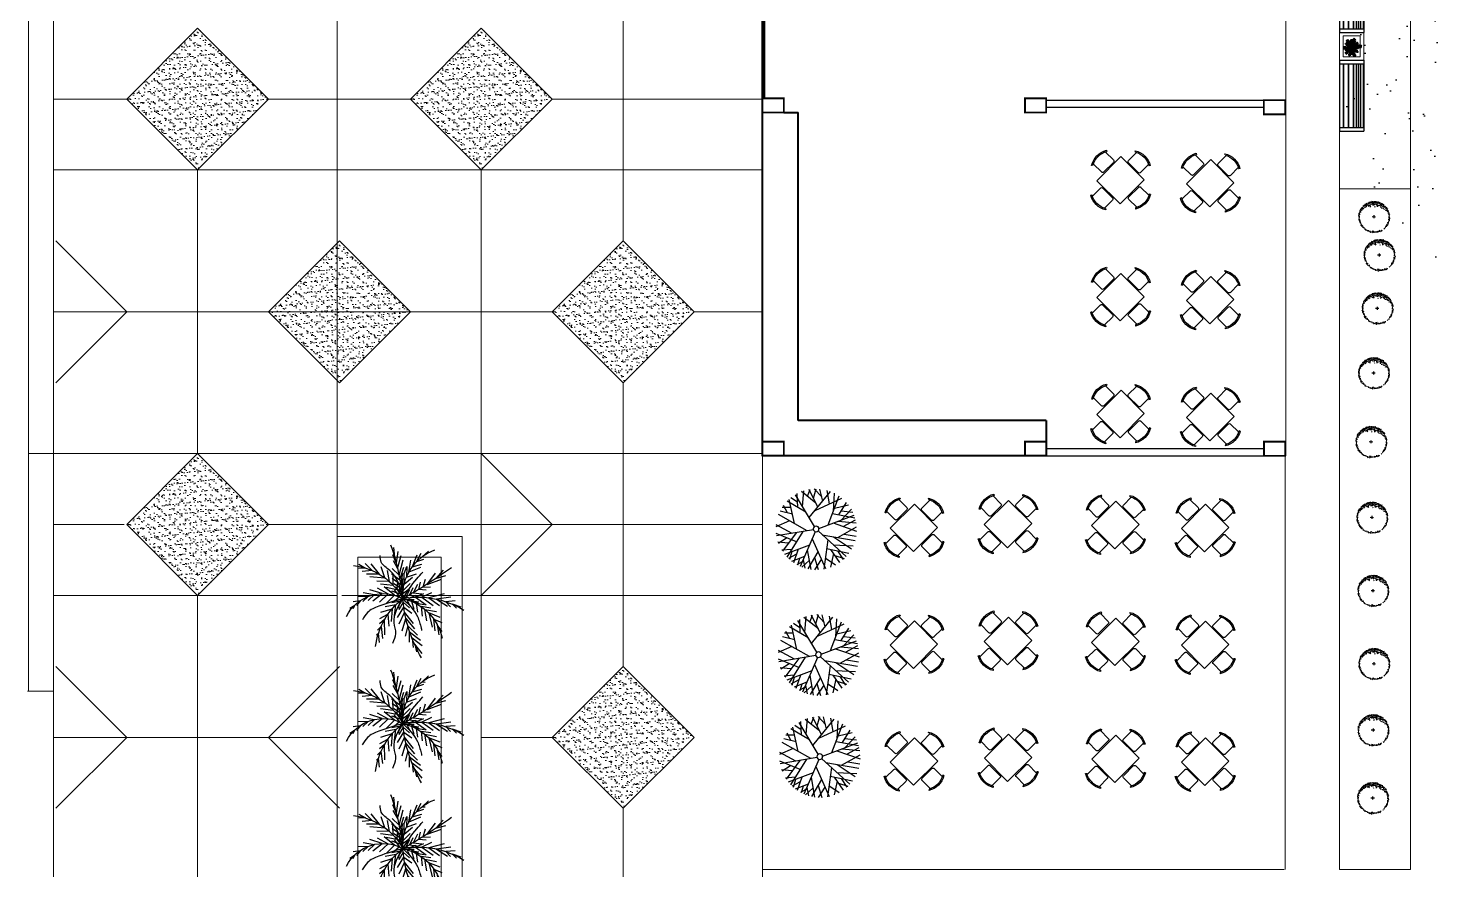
# Model space of a CAD drawing. Header units: millimetres. Extents: x 216896 to 446004, y 63591 to 243769.
# Drawn here: x 337869 to 377461, y 105495 to 129232 of the extents above; entities that cross this region are included whole.
import ezdxf

# ---------------------------------------------------------------- set-up
doc = ezdxf.new("R2010")
doc.units = ezdxf.units.MM
doc.layers.add('1_furn', color=26, linetype='Continuous')
doc.layers.add('glass', color=4, linetype='Continuous')
doc.layers.add('concr. box', color=250, linetype='Continuous', lineweight=20)
doc.layers.add('wall', color=5, linetype='Continuous', lineweight=40)
doc.layers.add('green', color=7, linetype='Continuous', true_color=0x45e718)
doc.layers.add('trees', color=7, linetype='Continuous', true_color=0x547000)
doc.layers.add('line pedestr', color=7, linetype='Continuous', lineweight=5, true_color=0x1c1c1c)

# ---------------------------------------------------------------- blocks, each defined once
blk = doc.blocks.new('PALM')
for points in [[(-0.814, 1.528), (-0.853, 1.213), (-0.918, 1.278)], [(0.226, 1.525), (0.235, 1.156), (0.619, 1.454)], [(0.673, 1.652), (0.319, 1.381), (0.356, 1.702)], [(0.671, 1.912), (0.412, 1.592), (0.48, 1.862)], [(-0.891, 1.097), (-0.764, 0.976), (-0.708, 1.396)], [(-0.627, 1.261), (-0.64, 0.73), (-0.814, 0.884)], [(-0.029, 1.129), (0.104, 0.699), (0.404, 1.057)], [(0.507, 1.274), (0.171, 0.954), (0.084, 1.315)], [(1.308, 0.655), (0.901, 0.502), (1.018, 0.992)], [(1.13, 1.126), (1.081, 0.719), (1.355, 0.836)], [(1.375, 1.152), (1.202, 0.917), (1.253, 1.263)], [(-0.8, 0.692), (-0.521, 0.544), (-0.493, 0.967)], [(-0.768, 0.477), (-0.372, 0.352), (-0.408, 0.794)], [(-0.292, 0.588), (-0.242, 0.212), (-0.614, 0.282)], [(-0.185, 0.659), (0.03, 0.296), (0.31, 0.503)], [(0.368, 0.866), (0.057, 0.47), (-0.143, 0.894)], [(0.98, 0.328), (0.642, 0.281), (0.673, 0.608)], [(0.84, 0.779), (0.765, 0.375), (1.174, 0.453)], [(-1.855, 0.331), (-1.676, 0.223), (-1.743, 0.355)], [(-1.735, 0.098), (-1.478, 0.063), (-1.624, 0.24)], [(-1.581, -0.088), (-1.217, -0.075), (-1.401, 0.104)], [(-1.39, -0.217), (-0.99, -0.144), (-1.212, 0.071)], [(-1.045, 0.081), (-0.721, -0.176), (-1.156, -0.311)], [(-0.895, -0.38), (-0.512, -0.166), (-0.818, 0.12)], [(-0.571, 0.158), (-0.29, -0.12), (-0.659, -0.406)], [(-0.38, 0.137), (-0.097, 0.078), (-0.165, 0.347)], [(-0.31, -0.301), (-0.118, -0.058), (-0.301, 0.103)], [(0.234, 0.326), (0.011, 0.128), (-0.145, 0.392)], [(0.393, 0.037), (0.143, 0.038), (0.238, 0.24)], [(0.449, -0.112), (0.198, -0.009), (0.579, 0.182)], [(0.559, 0.121), (0.3, 0.094), (0.378, 0.366)], [(0.725, -0.168), (0.443, -0.049), (0.809, 0.22)], [(0.749, 0.222), (0.465, 0.172), (0.512, 0.473)], [(1.003, -0.207), (0.666, -0.048), (1.063, 0.235)], [(1.445, -0.17), (0.906, -0.028), (1.281, 0.238)], [(1.675, -0.049), (1.174, 0.017), (1.563, 0.263)], [(1.83, 0.081), (1.503, 0.108), (1.667, 0.282)], [(2.037, 0.301), (1.729, 0.196), (1.871, 0.331)], [(-0.778, -0.521), (-0.342, -0.468), (-0.345, -0.803)], [(-0.192, -0.602), (-0.206, -0.311), (-0.578, -0.387)], [(-0.402, -0.269), (-0.103, -0.166), (-0.103, -0.432)], [(-0.312, -0.529), (-0.048, -0.351), (-0.007, -0.702)], [(-0.252, -0.413), (-0.039, -0.194), (0.021, -0.472)], [(0.221, -0.325), (-0.002, -0.162), (-0.035, -0.46)], [(0.259, -0.529), (0.008, -0.286), (-0.017, -0.621)], [(0.234, -0.303), (0.104, -0.056), (0.291, -0.022)], [(0.486, -0.081), (0.226, -0.123), (0.36, -0.384)], [(0.508, -0.497), (0.363, -0.2), (0.657, -0.17)], [(0.816, -0.292), (0.556, -0.313), (0.615, -0.576)], [(0.776, -0.673), (0.702, -0.401), (0.96, -0.406)], [(1.334, -0.671), (0.838, -0.485), (1.138, -0.89)], [(-1.319, -1.222), (-1.074, -0.98), (-1.417, -0.949)], [(-1.118, -1.209), (-0.833, -0.857), (-1.274, -0.854)], [(-1.154, -0.773), (-0.634, -0.725), (-0.763, -1.105)], [(-0.549, -0.982), (-0.479, -0.6), (-0.91, -0.61)], [(-0.392, -0.876), (-0.101, -0.659), (0.029, -1.102)], [(-0.378, -1.054), (-0.133, -0.817), (0.012, -1.353)], [(-0.375, -0.71), (-0.071, -0.491), (0.001, -0.879)], [(0.336, -0.732), (0.044, -0.493), (0.044, -0.877)], [(0.044, -0.877), (0.134, -1.117), (0.124, -0.744), (0.471, -0.871)], [(0.616, -1.092), (0.207, -0.919), (0.279, -1.347)], [(1.41, -0.988), (1.151, -0.707), (1.499, -0.81)], [(-1.535, -1.201), (-1.309, -1.067), (-1.578, -1.057)], [(-0.18, -1.651), (-0.234, -1.246), (-0.35, -1.53)], [(-0.345, -1.328), (-0.186, -1.052), (-0.064, -1.508)], [(-0.324, -1.79), (-0.289, -1.445)], [(0.488, -1.514), (0.329, -1.11), (0.657, -1.199)], [(0.725, -1.363), (0.477, -1.287), (0.637, -1.586)], [(0.897, -1.662), (0.67, -1.458), (0.781, -1.451)]]:
    blk.add_lwpolyline(points)
for centre, radius, start, end in [((4.73, -0.354), 4.743, 149.2725, 175.7189), ((1.508, 1.967), 2.478, 186.8007, 232.5313), ((-0.384, 1.75), 1.791, 282.3691, 348.2759), ((-0.687, 1.247), 1.424, 206.1678, 298.8527), ((0.545, 2.922), 2.972, 259.4397, 302.1776), ((-1.973, 1.085), 2.252, 276.4241, 331.1994), ((-8.885, 1.027), 8.944, 341.0229, 353.4051), ((1.711, -0.097), 1.714, 176.7505, 249.5716), ((-7.944, -14.345), 16.398, 53.9971, 61.0215)]:
    blk.add_arc(centre, radius, start, end)
for points in [[(0, 0), (-0.315, 0.847), (-0.257, 1.222), (-0.361, 1.564)], [(0, 0), (0.508, 0.628), (0.636, 1.027), (0.656, 1.111)], [(0, 0), (-0.845, 0.266), (-1.235, 0.484), (-1.416, 0.741)], [(0, 0), (-0.459, -0.984), (-0.757, -1.275), (-0.798, -1.501)], [(0, 0), (0.483, -0.69), (0.697, -0.928)]]:
    blk.add_spline(points, degree=3)
blk = doc.blocks.new('planta4')
at = {"layer": 'concr. box'}
for p, q in [((3.648, 13.614), (2.736, 10.211)), ((7.052, 12.702), (3.648, 13.614)), ((4.063, 12.895), (0.719, 0.415)), ((4.063, 12.895), (3.455, 10.626)), ((4.063, 12.895), (6.332, 12.287)), ((6.14, 9.299), (7.052, 12.702)), ((2.988, -0.193), (6.332, 12.287)), ((5.724, 10.018), (6.332, 12.287)), ((2.736, 10.211), (1.824, 6.807)), ((5.228, 5.895), (6.14, 9.299)), ((1.824, 6.807), (0.912, 3.404)), ((4.316, 2.492), (5.228, 5.895)), ((0.912, 3.404), (0, 0)), ((3.404, -0.912), (4.316, 2.492)), ((0.719, 0.415), (2.988, -0.193)), ((0, 0), (3.404, -0.912))]:
    blk.add_line(p, q, dxfattribs=at)
at = {"color": 0, "xscale": -0.8075124294537451, "yscale": 0.807512429455528, "zscale": 0.8075124294476533, "rotation": 164.9999999997417}
for p in [(4.987, 11.441), (4.075, 8.038), (3.163, 4.634), (2.251, 1.23)]:
    blk.add_blockref('PALM', p, dxfattribs=at)
blk = doc.blocks.new('A$C47DD4A19')
at = {"color": 0}
for p, q in [((-4.04, 0.28), (-4.58, -0.28)), ((-4.54, 0.22), (-3.38, 0.14)), ((-3.93, 0.13), (-4.35, 0.83)), ((-3.38, 2.86), (-4.33, 2.9)), ((-2.76, 2.42), (-4.17, 2.4)), ((-4.04, 3.25), (-3.23, 2.97)), ((-3.18, 0.2), (-4.04, 0.28)), ((-3.33, 0.14), (-4.03, -0.12)), ((-3.28, 0.29), (-4, 0.79)), ((-3.43, 2.91), (-3.93, 2.65)), ((-2.98, 0.15), (-3.87, -0.57)), ((-3.77, -0.47), (-3.13, 0.15)), ((-2.46, 2.22), (-3.76, 2)), ((-3.43, 2.96), (-3.74, 3.56)), ((-3.23, 0.19), (-3.69, 0.59)), ((-3.48, 2.96), (-3.62, 2.36)), ((-2.72, 0.15), (-3.59, 0.79)), ((-3.23, 0.09), (-3.59, 0.79)), ((-2.47, 0.16), (-3.46, -0.77)), ((-3.08, 0.3), (-3.44, 0.85)), ((-3.43, 2.96), (-3.07, 2.42)), ((-3.38, 2.86), (-3.34, 3.87)), ((-3.38, 2.96), (-2.88, 3.07)), ((-3.38, 2.91), (-2.92, 2.72)), ((-1.44, 1.44), (-3.38, 2.81)), ((-3.31, 1.76), (-1.95, 1.78)), ((-3.23, 2.97), (-3.27, 2.36)), ((-3.23, 2.97), (-2.58, 3.18)), ((-3.23, 0.19), (-2.94, 0.96)), ((-0.1, -0.1), (-3.23, 0.19)), ((-3.18, 0.25), (-2.63, 0.31)), ((-3.18, 0.2), (-3.16, -0.61)), ((-3.14, 0.85), (-2.22, 0.16)), ((-3.13, 2.97), (-2.62, 2.68)), ((-3.13, 0.15), (-2.78, 0.71)), ((-3.13, 0.25), (-2.72, -0.25)), ((-3.02, 2.67), (-3.04, 3.83)), ((-2.27, 0.11), (-2.86, -0.76)), ((-1.49, 1.33), (-2.75, 1.46)), ((-2.71, 2.37), (-2.68, 3.58)), ((-1.71, -0.08), (-2.64, 0.96)), ((-2.49, 1.12), (-1.13, 1.09)), ((-2.35, 2.08), (-2.33, 3.59)), ((-1.71, 0.07), (-2.25, -0.8)), ((-2.19, 1.02), (-1.31, 0.03)), ((-1.93, 0.67), (-0.51, 0.55)), ((-1.85, 1.78), (-1.92, 3.09)), ((-0.86, -0.07), (-1.53, 0.78)), ((-0.55, 2.51), (-1.52, 3.15)), ((-1.49, 1.44), (-1.46, 2.8)), ((-0.66, 2.86), (-1.47, 3.6)), ((0, 0), (-1.44, 1.44)), ((-1.38, 4.11), (-0.66, 3.21)), ((-0.73, 4.32), (-1.34, 4.51)), ((-0.39, 2.06), (-1.31, 2.6)), ((-0.43, 1.71), (-1.3, 2.24)), ((-0.62, 3.87), (-1.29, 4.41)), ((-0.63, 4.47), (-1.23, 3.86)), ((-0.33, 1.3), (-1.14, 1.79)), ((-1.07, 0.64), (-0.35, -0.06)), ((-1.03, 1.09), (-0.95, 2.45)), ((-0.32, 0.85), (-0.98, 1.29)), ((-0.58, 4.22), (-0.95, 5.02)), ((-0.62, 3.77), (-0.94, 4.57)), ((-0.67, 3.77), (-0.81, 3.26)), ((-0.73, 4.12), (-0.08, 4.33)), ((-0.68, 4.12), (-0.24, 4.78)), ((-0.67, 3.72), (-0.64, 4.73)), ((-0.67, 3.67), (-0.23, 4.23)), ((-0.05, -0.05), (-0.67, 3.77)), ((-0.67, 0.69), (-0.59, 1.85)), ((-0.63, 4.37), (-0.22, 3.73)), ((-0.6, 2.81), (-0.17, 4.08)), ((-0.11, 3.43), (-0.55, 2.41)), ((-0.53, 4.38), (-0.49, 4.98)), ((-0.45, 2.41), (-0.01, 3.23)), ((0.05, 3.02), (-0.44, 1.81)), ((-0.32, 1.15), (0.11, 2.22)), ((-0.31, 0.4), (-0.28, 1.46)), ((-0.28, 1.71), (0.11, 2.47)), ((-0.22, 4.08), (-0.11, 3.43)), ((-0.17, 4.08), (-0.22, 4.08)), ((-0.21, 0.5), (0.22, 1.57)), ((-0.15, -0.3), (4.3, 1.74)), ((-0.13, 1.71), (-0.01, 0.35)), ((-0.1, -0.05), (2.63, 2.47)), ((-0.05, 0.2), (1.39, 4.11)), ((0.19, 0.86), (0.01, 2.27)), ((0.05, 0.3), (0.74, 0.82)), ((0.33, 1.42), (0.07, 2.02)), ((0.18, 1.01), (1.28, 1.58)), ((0.77, 2.18), (0.3, 2.98)), ((0.3, 2.78), (0.58, 1.57)), ((0.35, 0.06), (1.47, -0.28)), ((0.36, -0.35), (1.05, 0.22)), ((0.39, 0.56), (1.6, 0.58)), ((0.4, 0.46), (0.63, 1.42)), ((0.51, -0.44), (1.61, 0.28)), ((0.53, 1.52), (1.48, 2.04)), ((0.67, 2.13), (0.59, 3.49)), ((0.65, 0.11), (1.19, 1.08)), ((0.67, 2.18), (1.52, 2.19)), ((0.68, 4.09), (0.96, 2.84)), ((1.03, 1.83), (0.74, 0.92)), ((1.44, 4.06), (0.79, 3.79)), ((0.8, 0.17), (2.07, -0.11)), ((1.77, 2.6), (0.81, 2.48)), ((1.01, 2.74), (0.83, 4.3)), ((1.34, 4.06), (0.83, 4.25)), ((0.89, 0.87), (1.95, 1.14)), ((0.9, 0.27), (1.44, 1.08)), ((1.44, 4.01), (0.94, 3.9)), ((1.44, 3.96), (0.99, 3.65)), ((1.27, 4.91), (1.01, 2.74)), ((1.06, 2.94), (2.2, 3.57)), ((1.07, -0.43), (2.16, 0.29)), ((1.08, 4.66), (1.49, 3.96)), ((1.19, 1.18), (1.32, 2.19)), ((2.4, 4.12), (1.25, 3.5)), ((1.34, 3.8), (1.27, 4.91)), ((1.29, 4.21), (1.8, 3.46)), ((1.39, 4.06), (1.65, 3.46)), ((1.39, 1.33), (2.59, 1.71)), ((1.4, 0.58), (1.69, 1.44)), ((1.4, 0.48), (2.72, 0.1)), ((1.49, 4.06), (1.43, 4.66)), ((1.44, 4.16), (1.94, 4.57)), ((1.44, 3.96), (2.34, 4.43)), ((1.44, 3.96), (1.95, 3.97)), ((1.44, 3.91), (1.5, 3.35)), ((1.49, 4.11), (2.04, 4.62)), ((1.81, 2.9), (1.53, 1.59)), ((2.67, 0.2), (1.62, -0.63)), ((1.7, 0.63), (2.24, 1.75)), ((1.77, 2.6), (1.77, 2.6)), ((1.83, 1.8), (3.34, 2.23)), ((1.88, 1.9), (2.11, 3.01)), ((2, 0.69), (3.07, 0.31)), ((2.63, 2.52), (2.02, 2.56)), ((2.58, 2.51), (2.03, 2.1)), ((2.08, -0.57), (3.22, 0.31)), ((2.18, 2.1), (2.41, 3.12)), ((2.68, 2.52), (2.21, 3.01)), ((2.25, 0.85), (3.42, 0.51)), ((2.58, 2.57), (2.28, 1.96)), ((2.3, 0.9), (2.84, 1.97)), ((2.43, 2.31), (2.82, 3.17)), ((2.53, 2.31), (3.58, 2.63)), ((2.53, 2.51), (2.54, 1.86)), ((2.65, 1.11), (3.29, 2.23)), ((2.68, 2.32), (2.67, 3.17)), ((2.68, -0.61), (3.73, 0.12)), ((3.29, 2.17), (2.9, 1.11)), ((2.95, 1.06), (4.17, 0.63)), ((3.2, 1.37), (3.73, 2.59)), ((3.95, 1.63), (3.3, 1.72)), ((3.34, -0.85), (4.23, 0.02)), ((3.5, 1.42), (4.37, 1.03)), ((3.59, 2.23), (4.1, 1.69)), ((4.25, 1.74), (3.6, 1.78)), ((3.61, 0.87), (3.95, 1.63)), ((3.9, 1.63), (4.19, 2.69)), ((3.9, 1.63), (4.67, 1.24)), ((3.9, 1.63), (4.11, 1.03)), ((4, 1.63), (4.37, 1.03)), ((4.15, 1.59), (4.86, 1.85)), ((4.15, 1.69), (4.96, 1.55)), ((4.2, 1.74), (4.6, 2.3)), ((4.25, 1.74), (4.44, 2.3)), ((4.67, 1.24), (4.32, 0.93)), ((-3.92, -3.4), (-5.03, -3.26)), ((-4.22, -3.8), (-4.78, -3.56)), ((-4.27, -3.8), (-4.77, -3.81)), ((-3.67, -3.09), (-4.69, -2.96)), ((-3.97, -3.7), (-4.68, -3.26)), ((-3.23, -2.78), (-4.59, -2.4)), ((-0.2, -0.21), (-4.56, -4.16)), ((-3.92, -3.75), (-4.48, -3.1)), ((-4.22, -3.75), (-4.46, -4.51)), ((-4.32, -3.86), (-4.25, -4.56)), ((-4.27, -3.8), (-4.08, -3.25)), ((-3.71, -3.74), (-4.22, -3.8)), ((-4.22, -3.75), (-4, -4.46)), ((-4.22, -3.85), (-3.45, -4.29)), ((-4.11, -3.85), (-3.21, -3.94)), ((-4.02, -3.75), (-3.63, -2.89)), ((-4.02, -3.75), (-3.11, -3.48)), ((-3.99, -2.24), (-2.78, -2.32)), ((-3.67, -3.34), (-3.85, -4.5)), ((-2.53, -2.06), (-3.6, -1.78)), ((-3.37, -3.03), (-3.35, -4.34)), ((-3.22, -0.11), (-3.12, -0.41)), ((-1.99, -1.7), (-3.2, -1.17)), ((-3.03, -2.62), (-2.95, -3.98)), ((-1.64, -1.39), (-2.81, -0.86)), ((-2.55, -3.77), (-2.73, -2.32)), ((-0.96, -2.74), (-2.45, -3.67)), ((-1.15, -3.25), (-2.4, -4.02)), ((-1.3, -3.6), (-2.34, -4.43)), ((-2.33, -1.96), (-2.21, -3.26)), ((-1.14, -0.93), (-2.16, -0.64)), ((-2.06, -3.06), (-0.77, -2.23)), ((-1.28, -4.31), (-2.05, -3.87)), ((-1.39, -4.16), (-2.04, -4.32)), ((-1.36, -0.07), (-1.95, -0.89)), ((-1.71, -2.9), (-1.89, -1.65)), ((-1.39, -4.31), (-1.85, -3.61)), ((-1.39, -4.31), (-1.83, -4.92)), ((-0.57, -1.72), (-1.72, -2.4)), ((-0.96, -0.07), (-1.5, -0.93)), ((-0.79, -0.67), (-1.5, -0.43)), ((-1.44, -4.26), (-1.45, -3.6)), ((-1.44, -4.26), (0, 0)), ((-0.43, -1.22), (-1.43, -1.94)), ((-1.39, -4.21), (-0.69, -3.59)), ((-1.34, -4.11), (-1.12, -4.86)), ((-1.29, -4.26), (-0.79, -4)), ((-0.25, -0.16), (-1.26, -0.17)), ((-0.77, -4.95), (-1.24, -3.95)), ((-1.2, -3.3), (-0.63, -4.4)), ((-1.19, -0.98), (-1.12, -2.24)), ((-1.19, -4.15), (-0.88, -4.55)), ((-0.6, -0.01), (-1.14, -1.08)), ((-0.39, -0.81), (-1.13, -1.43)), ((-1, -3.04), (-0.53, -4.04)), ((-0.87, -2.03), (-0.79, -0.67)), ((-0.44, -3.69), (-0.81, -2.38)), ((-0.67, -2.18), (-0.19, -3.33)), ((-0.55, -0.41), (-0.53, -1.47)), ((0.13, -1.66), (-0.51, -2.63)), ((-0.47, -1.72), (-0.2, -2.78)), ((0.14, -2.27), (-0.4, -3.23)), ((0.35, -2.61), (-0.39, -3.79)), ((-0.38, -1.32), (-0.06, -2.37)), ((0.41, -3.12), (-0.38, -4.34)), ((-0.35, -0.16), (-0.23, -1.01)), ((0.07, -1.01), (-0.32, -1.92)), ((-0.17, -4.74), (0.52, -3.57)), ((-0.1, -0.25), (0.02, -0.86)), ((-0.05, -0.15), (4, -0.94)), ((-0.05, -0.2), (2.24, -4.09)), ((0.68, -4.12), (-0.01, -5.19)), ((4.64, -2.99), (0, -0.2)), ((0.01, -0.81), (1.1, -5.47)), ((0.02, -0.86), (0.01, -0.81)), ((0.17, -1.31), (1.05, -2.15)), ((0.24, -1.91), (1.06, -2.8)), ((0.25, -5.69), (0.89, -4.57)), ((1.32, -3.45), (0.4, -2.61)), ((0.42, -0.85), (0.49, -1.81)), ((0.46, -3.27), (1.43, -4.16)), ((0.95, -5.22), (0.46, -6.14)), ((0.6, -2.31), (0.68, -1.55)), ((1.36, -5.72), (0.65, -5.28)), ((0.65, -5.68), (1.26, -5.87)), ((0.68, -1.45), (1.49, -1.49)), ((0.73, -3.97), (1.8, -4.86)), ((0.84, -1.85), (0.75, -2.71)), ((0.82, -0.64), (1.19, -1.94)), ((0.89, -1.7), (2.05, -1.78)), ((1.06, -5.53), (0.92, -6.18)), ((0.97, -0.49), (1.69, -1.28)), ((1.96, -5.56), (0.99, -4.77)), ((1.02, -3.56), (1.15, -2.35)), ((1.05, -5.47), (1.87, -5.96)), ((1.06, -5.73), (1.65, -5.11)), ((1.1, -2.15), (2.25, -2.08)), ((1.16, -5.62), (1.22, -6.18)), ((1.16, -5.83), (1.62, -6.07)), ((1.56, -3), (1.18, -4.16)), ((1.23, -0.94), (2.23, -0.92)), ((1.25, -2.45), (2.41, -2.53)), ((1.31, -5.82), (1.25, -5.02)), ((1.26, -5.67), (1.81, -5.51)), ((1.62, -6.07), (1.26, -5.67)), ((1.6, -1.99), (1.33, -1.09)), ((1.65, -5.11), (1.36, -5.72)), ((1.44, -4.76), (1.77, -3.29)), ((1.56, -2.85), (2.77, -2.82)), ((1.57, -0.58), (2.04, -1.53)), ((1.63, -1.18), (2.64, -1.16)), ((1.67, -2.99), (2.88, -3.17)), ((1.85, -2.08), (1.84, -1.43)), ((2.39, -4.29), (1.84, -4.2)), ((1.88, -3.44), (3.19, -3.52)), ((1.94, -1.53), (3, -1.46)), ((2.08, -3.89), (1.95, -5.01)), ((2.03, -0.52), (2.4, -1.77)), ((3.09, -3.88), (2.03, -3.59)), ((2.26, -2.68), (2.2, -1.67)), ((2.55, -4.29), (2.2, -4.65)), ((2.24, -4.14), (2.71, -4.89)), ((2.28, -0.61), (2.8, -1.71)), ((2.29, -4.14), (3.15, -4.33)), ((2.29, -4.14), (3.05, -4.43)), ((2.29, -4.29), (2.41, -5.05)), ((2.59, -4.24), (2.38, -3.49)), ((2.39, -4.34), (2.99, -3.73)), ((2.55, -1.87), (3.76, -1.8)), ((2.66, -1.97), (2.67, -2.78)), ((2.83, -0.71), (3.26, -1.81)), ((3.03, -3.32), (2.91, -2.07)), ((3.21, -2.16), (4.57, -2.04)), ((3.24, -0.7), (3.61, -1.6)), ((3.42, -2.26), (3.54, -3.52)), ((3.44, -0.9), (4, -0.99)), ((4.15, -0.88), (3.5, -1.3)), ((4.25, -0.78), (3.59, -0.44)), ((3.95, -0.99), (3.59, -0.64)), ((3.64, -0.89), (4.06, -1.79)), ((3.82, -2.5), (3.9, -3.71)), ((3.95, -0.94), (3.83, -0.18)), ((3.9, -0.94), (3.86, -1.49)), ((3.9, -0.99), (4.8, -0.82)), ((3.9, -0.84), (4.06, -1.59)), ((4.55, -1.03), (3.9, -0.84)), ((3.95, -0.89), (4.95, -0.42)), ((3.98, -2.55), (5.18, -2.43)), ((4, -1.09), (4.29, -0.33)), ((4, -0.89), (4.21, -1.69)), ((4.84, -2.94), (4.04, -3.1)), ((4.05, -0.94), (4.61, -1.43)), ((4.08, -2.7), (4.84, -3.09)), ((4.08, -2.7), (4.45, -3.85)), ((4.79, -2.99), (4.09, -3.56)), ((4.69, -2.94), (4.28, -2.55)), ((4.44, -2.95), (4.73, -2.34)), ((4.64, -2.99), (4.47, -2.14)), ((4.54, -2.84), (5.14, -2.68)), ((4.54, -2.89), (4.85, -3.29)), ((4.54, -2.94), (4.7, -3.39))]:
    blk.add_line(p, q, dxfattribs=at)
blk = doc.blocks.new('bancc')
at = {"layer": '1_furn', "ltscale": 10}
for p, q in [((-1.179, -1.755), (-0.661, 0.177)), ((-1.139, -1.662), (-0.674, 0.077)), ((-1.063, -1.682), (-0.597, 0.057)), ((-1.06, -1.683), (-0.594, 0.056)), ((-1, -1.699), (-0.534, 0.04)), ((-0.944, -1.714), (-0.478, 0.025)), ((-0.87, -1.734), (-0.404, 0.005)), ((-0.866, -1.735), (-0.4, 0.004)), ((-0.026, -0.097), (-0.687, 0.081)), ((0, 0), (-0.661, 0.177)), ((-0.518, -1.932), (0, 0)), ((-0.736, -1.77), (-0.27, -0.031)), ((-0.732, -1.771), (-0.266, -0.032)), ((-0.602, -1.806), (-0.137, -0.067)), ((-0.597, -1.807), (-0.131, -0.068)), ((-0.518, -1.932), (-1.179, -1.755)), ((-0.492, -1.835), (-1.153, -1.658)), ((-1.9, -4.445), (-1.382, -2.513)), ((-1.86, -4.352), (-1.394, -2.613)), ((-1.784, -4.372), (-1.318, -2.634)), ((-1.781, -4.373), (-1.315, -2.635)), ((-1.721, -4.389), (-1.255, -2.651)), ((-1.665, -4.404), (-1.199, -2.666)), ((-1.591, -4.424), (-1.125, -2.685)), ((-1.586, -4.425), (-1.121, -2.687)), ((-1.457, -4.46), (-0.991, -2.722)), ((-1.453, -4.461), (-0.987, -2.722)), ((-0.747, -2.787), (-1.408, -2.61)), ((-0.721, -2.69), (-1.382, -2.513)), ((-1.323, -4.496), (-0.857, -2.757)), ((-1.318, -4.497), (-0.852, -2.759)), ((-1.239, -4.622), (-0.721, -2.69)), ((-1.213, -4.526), (-1.874, -4.348)), ((-1.239, -4.622), (-1.9, -4.445))]:
    blk.add_line(p, q, dxfattribs=at)
at = {"layer": 'concr. box'}
for points in [[(-0.518, -1.932), (-0.721, -2.69), (-1.382, -2.513), (-1.179, -1.755)], [(-0.64, -2.003), (-0.792, -2.568), (-1.26, -2.442), (-1.108, -1.877)]]:
    blk.add_lwpolyline(points, close=True, dxfattribs=at)
at = {"color": 0, "xscale": 0.04651643971571215, "yscale": 0.04651643971571215, "zscale": 0.04651643971571215, "rotation": 316.9532213681869}
blk.add_blockref('A$C47DD4A19', (-0.938, -2.166), dxfattribs=at)
blk = doc.blocks.new('GFGFDGFD')
at = {"color": 0, "linetype": 'Continuous', "ltscale": 10}
for p, q in [((511.846, 1086.117), (512.008, 1085.846)), ((511.883, 1086.158), (511.881, 1086.125)), ((511.41, 1085.843), (511.375, 1085.848)), ((511.409, 1085.392), (512.237, 1085.887)), ((511.596, 1085.599), (511.434, 1085.87)), ((511.991, 1085.78), (511.662, 1085.583)), ((512.237, 1085.887), (512.713, 1085.09)), ((512.394, 1085.671), (512.591, 1085.341)), ((512.682, 1085.899), (512.41, 1085.737)), ((512.669, 1085.953), (512.654, 1085.923)), ((511.885, 1084.596), (511.409, 1085.392)), ((512.657, 1085.325), (512.928, 1085.487)), ((512.936, 1085.452), (512.969, 1085.439)), ((511.183, 1085.029), (511.149, 1085.042)), ((511.462, 1085.156), (511.191, 1084.994)), ((511.724, 1084.809), (511.527, 1085.139)), ((512.713, 1085.09), (511.885, 1084.596)), ((512.502, 1084.924), (512.172, 1084.727)), ((512.73, 1084.637), (512.568, 1084.908)), ((511.437, 1084.582), (511.708, 1084.744)), ((511.449, 1084.528), (511.464, 1084.558)), ((512.156, 1084.662), (512.318, 1084.391)), ((512.784, 1084.649), (512.754, 1084.664)), ((512.282, 1084.383), (512.27, 1084.349))]:
    blk.add_line(p, q, dxfattribs=at)
for centre, radius, start, end in [((511.887, 1085.579), 0.579, 90.4449, 152.3413), ((511.887, 1085.579), 0.544, 90.1646, 150.7651), ((511.967, 1085.821), 0.048, 300.8467, 30.8467), ((512.435, 1085.696), 0.048, 120.8467, 210.8467), ((512.39, 1085.445), 0.544, 0.9284, 61.5288), ((512.39, 1085.445), 0.579, 359.3521, 61.2486), ((511.637, 1085.624), 0.048, 210.8467, 300.8467), ((512.632, 1085.366), 0.048, 210.8467, 300.8467), ((511.728, 1085.035), 0.579, 179.3521, 241.2486), ((511.728, 1085.035), 0.544, 180.9284, 241.5288), ((511.486, 1085.115), 0.048, 30.8467, 120.8467), ((512.527, 1084.883), 0.048, 30.8467, 120.8467), ((511.683, 1084.785), 0.048, 300.8467, 30.8467), ((512.197, 1084.686), 0.048, 120.8467, 210.8467), ((512.276, 1084.928), 0.579, 269.3521, 331.2486), ((512.276, 1084.928), 0.544, 270.9284, 331.5288)]:
    blk.add_arc(centre, radius, start, end, dxfattribs=at)
blk = doc.blocks.new('A$C19F01AD3')
at = {"color": 0}
for p, q in [((-0.427, 0.608), (-0.645, 0.687)), ((-0.423, 0.202), (-0.625, 0.705)), ((-0.053, 0.401), (-0.557, 0.761)), ((-0.281, 0.137), (-0.489, 0.808)), ((-0.292, 0.682), (-0.444, 0.833)), ((-0.41, 0.656), (-0.413, 0.85)), ((-0.095, 0.686), (-0.355, 0.876)), ((-0.284, 0.566), (-0.306, 0.895)), ((-0.115, 0.82), (-0.22, 0.92)), ((-0.199, 0.762), (-0.197, 0.926)), ((-0.003, 0.066), (-0.132, 0.938)), ((-0.108, 0.772), (-0.021, 0.947)), ((0.036, 0.751), (-0.094, 0.942)), ((-0.071, 0.523), (0.125, 0.94)), ((-0.03, 0.247), (0.451, 0.836)), ((0.181, 0.505), (0.055, 0.946)), ((0.139, 0.654), (0.295, 0.902)), ((0.301, 0.652), (0.208, 0.926)), ((0.327, 0.171), (0.415, 0.854)), ((0.381, 0.592), (0.656, 0.688)), ((0.537, 0.448), (0.555, 0.771)), ((-0.365, 0.409), (-0.874, 0.342)), ((-0.056, 0.034), (-0.851, 0.397)), ((-0.537, 0.486), (-0.78, 0.526)), ((-0.603, 0.378), (-0.762, 0.551)), ((0.057, 0.032), (0.844, 0.436)), ((0.354, 0.378), (0.885, 0.344)), ((0.447, 0.372), (0.728, 0.611)), ((0.581, 0.486), (0.812, 0.493)), ((0.61, 0.361), (0.792, 0.525)), ((-0.191, 0.096), (-0.93, -0.097)), ((-0.514, 0.243), (-0.925, 0.146)), ((-0.649, -0.024), (-0.917, 0.192)), ((-0.519, 0.01), (-0.785, -0.504)), ((0.172, 0.091), (0.947, 0.026)), ((0.438, 0.069), (0.92, 0.232)), ((0.481, 0.25), (0.935, 0.157)), ((0.542, 0.06), (0.9, -0.29)), ((-0.623, -0.191), (-0.916, -0.185)), ((-0.695, -0.33), (-0.891, -0.28)), ((-0.739, -0.188), (-0.874, -0.33)), ((-0.33, -0.318), (-0.818, -0.45)), ((-0.048, -0.045), (-0.672, -0.648)), ((-0.222, -0.214), (0.101, -0.931)), ((0.058, -0.031), (0.774, -0.539)), ((0.25, -0.167), (0.318, -0.882)), ((0.351, -0.239), (0.926, -0.196)), ((0.447, -0.307), (0.864, -0.381)), ((0.592, -0.221), (0.832, -0.446)), ((0.66, -0.055), (0.944, -0.08)), ((-0.579, -0.491), (-0.753, -0.551)), ((-0.544, -0.376), (-0.636, -0.683)), ((-0.158, -0.58), (-0.551, -0.753)), ((-0.44, -0.424), (-0.504, -0.786)), ((-0.092, -0.504), (-0.391, -0.848)), ((-0.135, -0.408), (0.394, -0.852)), ((0.148, -0.645), (0.016, -0.936)), ((0.282, -0.506), (0.196, -0.916)), ((0.276, -0.444), (0.808, -0.487)), ((0.289, -0.582), (0.583, -0.738)), ((0.426, -0.456), (0.522, -0.782)), ((0.458, -0.563), (0.724, -0.603)), ((0.513, -0.354), (0.675, -0.657)), ((-0.393, -0.684), (-0.371, -0.857)), ((-0.066, -0.756), (-0.281, -0.891)), ((-0.245, -0.681), (-0.239, -0.903)), ((-0.018, -0.666), (-0.154, -0.922))]:
    blk.add_line(p, q, dxfattribs=at)
blk.add_circle((0, 0), 0.0659, dxfattribs=at)
blk = doc.blocks.new('arbor2')
at = {"color": 0}
for p, q in [((-0.146, 0.414), (-0.151, 0.384)), ((-0.134, 0.423), (-0.115, 0.394)), ((-0.086, 0.409), (-0.092, 0.437)), ((-0.034, 0.436), (-0.053, 0.401)), ((-0.011, 0.412), (-0.013, 0.433)), ((-0.003, 0.444), (0.017, 0.422)), ((0.035, 0.449), (0.017, 0.426)), ((0.062, 0.439), (0.046, 0.421)), ((0.057, 0.408), (0.066, 0.388)), ((0.093, 0.45), (0.074, 0.424)), ((0.088, 0.422), (0.079, 0.391)), ((0.094, 0.399), (0.085, 0.38)), ((0.116, 0.401), (0.133, 0.419)), ((0.128, 0.421), (0.119, 0.39)), ((0.151, 0.41), (0.143, 0.382)), ((0.18, 0.409), (0.171, 0.388)), ((0.206, 0.396), (0.199, 0.362)), ((-0.442, -0.007), (-0.42, 0.012)), ((-0.441, 0.035), (-0.407, 0.041)), ((-0.397, 0.036), (-0.438, 0.051)), ((-0.41, 0.074), (-0.437, 0.079)), ((-0.437, 0.02), (-0.411, 0.004)), ((-0.386, 0.098), (-0.426, 0.102)), ((-0.398, 0.112), (-0.417, 0.129)), ((-0.41, 0.164), (-0.383, 0.173)), ((-0.384, 0.144), (-0.404, 0.15)), ((-0.395, 0.187), (-0.378, 0.162)), ((-0.394, 0.202), (-0.36, 0.195)), ((-0.352, 0.187), (-0.385, 0.215)), ((-0.35, 0.226), (-0.373, 0.241)), ((-0.319, 0.239), (-0.354, 0.259)), ((-0.325, 0.257), (-0.335, 0.279)), ((-0.316, 0.309), (-0.287, 0.308)), ((-0.299, 0.281), (-0.315, 0.294)), ((-0.293, 0.325), (-0.286, 0.295)), ((-0.286, 0.339), (-0.258, 0.319)), ((-0.253, 0.308), (-0.272, 0.347)), ((-0.236, 0.344), (-0.252, 0.367)), ((-0.202, 0.344), (-0.227, 0.376)), ((-0.201, 0.363), (-0.202, 0.388)), ((-0.168, 0.375), (-0.178, 0.394)), ((0.039, -0.009), (-0.056, 0.013)), ((0.01, 0.036), (-0.012, -0.045)), ((0.186, 0.379), (0.202, 0.363)), ((0.224, 0.383), (0.222, 0.362)), ((0.251, 0.376), (0.238, 0.353)), ((0.269, 0.364), (0.247, 0.334)), ((0.256, 0.344), (0.247, 0.321)), ((0.264, 0.361), (0.276, 0.322)), ((0.285, 0.301), (0.298, 0.317)), ((0.296, 0.348), (0.302, 0.321)), ((0.314, 0.318), (0.312, 0.289)), ((0.348, 0.238), (0.371, 0.254)), ((0.367, 0.203), (0.392, 0.204)), ((0.38, 0.17), (0.398, 0.18)), ((0.387, 0.117), (0.431, 0.12)), ((0.418, 0.148), (0.388, 0.153)), ((0.428, 0.136), (0.398, 0.118)), ((0.412, 0.175), (0.399, 0.148)), ((0.401, 0.057), (0.44, 0.068)), ((0.413, 0.088), (0.441, 0.094)), ((0.416, 0.013), (0.437, 0.015)), ((0.417, 0.049), (0.441, 0.04)), ((0.448, 0.005), (0.427, -0.015)), ((-0.411, -0.051), (-0.434, -0.042)), ((-0.407, -0.09), (-0.434, -0.096)), ((-0.394, -0.059), (-0.433, -0.07)), ((-0.41, -0.015), (-0.431, -0.017)), ((-0.38, -0.119), (-0.424, -0.122)), ((-0.421, -0.138), (-0.392, -0.12)), ((-0.385, -0.032), (-0.412, -0.05)), ((-0.412, -0.15), (-0.381, -0.155)), ((-0.406, -0.177), (-0.393, -0.151)), ((-0.37, -0.089), (-0.397, -0.106)), ((-0.373, -0.172), (-0.391, -0.182)), ((-0.36, -0.205), (-0.385, -0.206)), ((-0.353, -0.121), (-0.38, -0.139)), ((-0.342, -0.207), (-0.374, -0.232)), ((-0.342, -0.24), (-0.365, -0.256)), ((-0.333, -0.145), (-0.36, -0.163)), ((-0.36, -0.163), (-0.359, -0.185)), ((-0.306, -0.257), (-0.345, -0.276)), ((-0.312, -0.219), (-0.339, -0.237)), ((-0.336, -0.29), (-0.317, -0.262)), ((-0.328, -0.181), (-0.326, -0.203)), ((-0.323, -0.297), (-0.293, -0.29)), ((-0.319, -0.269), (-0.301, -0.298)), ((-0.307, -0.32), (-0.306, -0.291)), ((-0.275, -0.22), (-0.302, -0.237)), ((-0.299, -0.198), (-0.297, -0.22)), ((-0.269, -0.252), (-0.296, -0.27)), ((-0.279, -0.303), (-0.292, -0.319)), ((-0.271, -0.283), (-0.278, -0.256)), ((-0.254, -0.329), (-0.277, -0.339)), ((-0.258, -0.28), (-0.256, -0.302)), ((-0.237, -0.323), (-0.257, -0.358)), ((-0.226, -0.301), (-0.241, -0.316)), ((-0.204, -0.344), (-0.24, -0.353)), ((-0.224, -0.354), (-0.239, -0.378)), ((-0.209, -0.253), (-0.236, -0.27)), ((-0.21, -0.324), (-0.234, -0.333)), ((-0.232, -0.28), (-0.223, -0.256)), ((-0.184, -0.356), (-0.213, -0.389)), ((-0.174, -0.275), (-0.2, -0.289)), ((-0.2, -0.398), (-0.192, -0.364)), ((-0.197, -0.28), (-0.199, -0.26)), ((-0.197, -0.29), (-0.195, -0.312)), ((-0.188, -0.248), (-0.169, -0.27)), ((-0.187, -0.352), (-0.182, -0.372)), ((-0.169, -0.31), (-0.186, -0.334)), ((-0.185, -0.4), (-0.16, -0.382)), ((-0.162, -0.415), (-0.171, -0.387)), ((-0.142, -0.321), (-0.158, -0.338)), ((-0.142, -0.388), (-0.148, -0.408)), ((-0.146, -0.351), (-0.137, -0.372)), ((-0.11, -0.309), (-0.13, -0.335)), ((-0.115, -0.337), (-0.125, -0.368)), ((-0.109, -0.36), (-0.118, -0.379)), ((-0.086, -0.376), (-0.106, -0.393)), ((-0.074, -0.393), (-0.105, -0.414)), ((-0.096, -0.391), (-0.1, -0.431)), ((-0.07, -0.318), (-0.089, -0.34)), ((-0.075, -0.339), (-0.084, -0.369)), ((-0.07, -0.292), (-0.053, -0.274)), ((-0.052, -0.349), (-0.061, -0.377)), ((-0.056, -0.395), (-0.043, -0.412)), ((-0.024, -0.35), (-0.032, -0.372)), ((-0.017, -0.38), (-0.002, -0.396)), ((0.002, -0.328), (-0.007, -0.359)), ((0.021, -0.297), (0.013, -0.33)), ((0.021, -0.376), (0.018, -0.397)), ((0.043, -0.322), (0.032, -0.35)), ((0.048, -0.383), (0.034, -0.406)), ((0.065, -0.395), (0.043, -0.425)), ((0.07, -0.346), (0.072, -0.375)), ((0.075, -0.366), (0.098, -0.355)), ((0.083, -0.39), (0.1, -0.402)), ((0.097, -0.337), (0.097, -0.36)), ((0.1, -0.391), (0.113, -0.375)), ((0.114, -0.308), (0.116, -0.34)), ((0.114, -0.363), (0.134, -0.373)), ((0.122, -0.385), (0.124, -0.428)), ((0.128, -0.375), (0.126, -0.404)), ((0.148, -0.346), (0.153, -0.367)), ((0.151, -0.288), (0.15, -0.318)), ((0.152, -0.416), (0.157, -0.386)), ((0.176, -0.344), (0.171, -0.37)), ((0.174, -0.377), (0.184, -0.396)), ((0.184, -0.301), (0.196, -0.328)), ((0.196, -0.349), (0.186, -0.384)), ((0.207, -0.283), (0.214, -0.306)), ((0.208, -0.365), (0.208, -0.39)), ((0.209, -0.346), (0.234, -0.378)), ((0.211, -0.338), (0.231, -0.343)), ((0.237, -0.282), (0.244, -0.304)), ((0.242, -0.346), (0.259, -0.369)), ((0.259, -0.31), (0.279, -0.349)), ((0.292, -0.341), (0.264, -0.321)), ((0.275, -0.252), (0.276, -0.274)), ((0.286, -0.267), (0.293, -0.289)), ((0.3, -0.327), (0.293, -0.297)), ((0.305, -0.283), (0.322, -0.296)), ((0.309, -0.248), (0.316, -0.271)), ((0.325, -0.241), (0.36, -0.261)), ((0.331, -0.259), (0.341, -0.282)), ((0.356, -0.228), (0.38, -0.243)), ((0.358, -0.189), (0.391, -0.218)), ((0.4, -0.204), (0.367, -0.197)), ((0.402, -0.189), (0.384, -0.164)), ((0.417, -0.166), (0.389, -0.176)), ((0.39, -0.146), (0.41, -0.152)), ((0.393, -0.1), (0.433, -0.104)), ((0.403, -0.039), (0.444, -0.053)), ((0.405, -0.114), (0.423, -0.131)), ((0.448, -0.037), (0.414, -0.043)), ((0.416, -0.076), (0.444, -0.081)), ((0.443, -0.022), (0.417, -0.006)), ((-0.109, -0.403), (-0.127, -0.421)), ((-0.072, -0.414), (-0.076, -0.442)), ((-0.034, -0.401), (-0.048, -0.442)), ((-0.033, -0.446), (-0.038, -0.412)), ((-0.018, -0.441), (-0.002, -0.415)), ((0.009, -0.446), (-0.01, -0.424)), ((0.017, -0.414), (0.02, -0.435)), ((0.053, -0.415), (0.044, -0.439)), ((0.061, -0.399), (0.072, -0.437)), ((0.092, -0.411), (0.098, -0.439)), ((0.14, -0.425), (0.122, -0.396)), ((0.179, -0.41), (0.153, -0.397))]:
    blk.add_line(p, q, dxfattribs=at)

msp = doc.modelspace()

# ---------------------------------------------------------------- hatches: boundary and pattern name
at = {"layer": 'line pedestr'}
h = msp.add_hatch(dxfattribs=at)
h.set_pattern_fill('AR-SAND', color=256, scale=4.374, angle=178.8086, style=0)
h.set_pattern_definition([(216.3086, (293027.52, 161985.07), (2.54607, -214.1686), [0, -168.8714, 0, -188.8693, 0, -180.53685]), (186.3086, (293027.52, 161985.07), (-203.0981, -309.3833), [0, -91.10167, 0, -152.20645, 0, -58.3273]), (146.3086, (293164.15, 161982.23), (-345.91834, 6.5652), [0, -55.5498, 0, -199.9793, 0, -261.08406]), (136.3086, (293164.15, 161982.23), (-335.9348, -90.544), [0, -27.7749, 0, -131.09753, 0, -149.98446])])
edge = h.paths.add_edge_path()
edge.add_line((342680, 125232), (340651, 127232))
edge.add_line((340651, 127232), (342651, 129232))
edge.add_line((342651, 129232), (344651, 127232))
edge.add_line((344651, 127232), (342651, 125232))
h = msp.add_hatch(dxfattribs=at)
h.set_pattern_fill('AR-SAND', color=256, scale=4.374, angle=178.8086, style=0)
h.set_pattern_definition([(216.3086, (301027.52, 161985.07), (2.54607, -214.1686), [0, -168.8714, 0, -188.8693, 0, -180.53685]), (186.3086, (301027.52, 161985.07), (-203.0981, -309.3833), [0, -91.10167, 0, -152.20645, 0, -58.3273]), (146.3086, (301164.15, 161982.23), (-345.91834, 6.5652), [0, -55.5498, 0, -199.9793, 0, -261.08406]), (136.3086, (301164.15, 161982.23), (-335.9348, -90.544), [0, -27.7749, 0, -131.09753, 0, -149.98446])])
edge = h.paths.add_edge_path()
edge.add_line((350680, 125232), (348651, 127232))
edge.add_line((348651, 127232), (350651, 129232))
edge.add_line((350651, 129232), (352651, 127232))
edge.add_line((352651, 127232), (350651, 125232))
h = msp.add_hatch(dxfattribs=at)
h.set_pattern_fill('AR-SAND', color=256, scale=4.374, angle=178.8086, style=0)
h.set_pattern_definition([(216.3086, (297027.52, 155985.07), (2.54607, -214.1686), [0, -168.8714, 0, -188.8693, 0, -180.53685]), (186.3086, (297027.52, 155985.07), (-203.0981, -309.3833), [0, -91.10167, 0, -152.20645, 0, -58.3273]), (146.3086, (297164.15, 155982.23), (-345.91834, 6.5652), [0, -55.5498, 0, -199.9793, 0, -261.08406]), (136.3086, (297164.15, 155982.23), (-335.9348, -90.544), [0, -27.7749, 0, -131.09753, 0, -149.98446])])
edge = h.paths.add_edge_path()
edge.add_line((346680, 119232), (344651, 121232))
edge.add_line((344651, 121232), (346651, 123232))
edge.add_line((346651, 123232), (348651, 121232))
edge.add_line((348651, 121232), (346651, 119232))
h = msp.add_hatch(dxfattribs=at)
h.set_pattern_fill('AR-SAND', color=256, scale=4.374, angle=178.8086, style=0)
h.set_pattern_definition([(216.3086, (305027.52, 155985.07), (2.54607, -214.1686), [0, -168.8714, 0, -188.8693, 0, -180.53685]), (186.3086, (305027.52, 155985.07), (-203.0981, -309.3833), [0, -91.10167, 0, -152.20645, 0, -58.3273]), (146.3086, (305164.15, 155982.23), (-345.91834, 6.5652), [0, -55.5498, 0, -199.9793, 0, -261.08406]), (136.3086, (305164.15, 155982.23), (-335.9348, -90.544), [0, -27.7749, 0, -131.09753, 0, -149.98446])])
edge = h.paths.add_edge_path()
edge.add_line((354680, 119232), (352651, 121232))
edge.add_line((352651, 121232), (354651, 123232))
edge.add_line((354651, 123232), (356651, 121232))
edge.add_line((356651, 121232), (354651, 119232))
h = msp.add_hatch(dxfattribs=at)
h.set_pattern_fill('AR-SAND', color=256, scale=4.374, angle=178.8086, style=0)
h.set_pattern_definition([(216.3086, (293027.52, 149985.07), (2.54607, -214.1686), [0, -168.8714, 0, -188.8693, 0, -180.53685]), (186.3086, (293027.52, 149985.07), (-203.0981, -309.3833), [0, -91.10167, 0, -152.20645, 0, -58.3273]), (146.3086, (293164.15, 149982.23), (-345.91834, 6.5652), [0, -55.5498, 0, -199.9793, 0, -261.08406]), (136.3086, (293164.15, 149982.23), (-335.9348, -90.544), [0, -27.7749, 0, -131.09753, 0, -149.98446])])
edge = h.paths.add_edge_path()
edge.add_line((342680, 113232), (340651, 115232))
edge.add_line((340651, 115232), (342651, 117232))
edge.add_line((342651, 117232), (344651, 115232))
edge.add_line((344651, 115232), (342651, 113232))
h = msp.add_hatch(dxfattribs=at)
h.set_pattern_fill('AR-SAND', color=256, scale=4.374, angle=178.8086, style=0)
h.set_pattern_definition([(216.3086, (305027.52, 143985.07), (2.54607, -214.1686), [0, -168.8714, 0, -188.8693, 0, -180.53685]), (186.3086, (305027.52, 143985.07), (-203.0981, -309.3833), [0, -91.10167, 0, -152.20645, 0, -58.3273]), (146.3086, (305164.15, 143982.23), (-345.91834, 6.5652), [0, -55.5498, 0, -199.9793, 0, -261.08406]), (136.3086, (305164.15, 143982.23), (-335.9348, -90.544), [0, -27.7749, 0, -131.09753, 0, -149.98446])])
edge = h.paths.add_edge_path()
edge.add_line((354680, 107232), (352651, 109232))
edge.add_line((352651, 109232), (354651, 111232))
edge.add_line((354651, 111232), (356651, 109232))
edge.add_line((356651, 109232), (354651, 107232))
at = {"layer": 'trees'}
h = msp.add_hatch(dxfattribs=at)
h.set_pattern_fill('AR-SAND', color=256, scale=800, angle=-13.3582, style=0)
h.set_pattern_definition([(24.1418192, (-254373019.8, 15350386.1), (307.104099, 1511.3975627), [0, -1216, 0, -1360, 0, -1300]), (354.1418192, (-254373019.8, 15350386), (1899.13399, 1869.525503), [0, -656, 0, -1096, 0, -420]), (314.1418192, (-254373977.2, 15350613.4), (2424.956389, -571.182904), [0, -400, 0, -1440, 0, -1880]), (304.1418192, (-254373977.2, 15350613.4), (2502.057127, 127.520706), [0, -200, 0, -944, 0, -1080])])
edge = h.paths.add_edge_path()
edge.add_arc((380747, 127607), 5790, -13.3582, 346.6418)

# ---------------------------------------------------------------- linework, layer by layer
at = {"layer": 'glass', "ltscale": 0.5}
for p, q in [((366583, 127201), (372725, 127201)), ((372725, 126990), (366583, 126990)), ((372725, 117370), (366583, 117370)), ((366583, 117170), (372725, 117170))]:
    msp.add_line(p, q, dxfattribs=at)
at = {"layer": 'line pedestr'}
for p, q in [((338583, 157232), (338583, 77232)), ((346583, 157232), (346583, 77232)), ((373342, 117170), (373342, 137171)), ((374853, 132734), (374853, 124701)), ((376853, 132734), (376853, 124701)), ((354651, 123232), (354651, 131232)), ((337885, 130203), (337885, 128236)), ((338583, 129232), (338583, 121232)), ((342651, 129232), (340651, 127232)), ((344651, 127232), (342651, 129232)), ((350651, 129232), (348651, 127232)), ((352651, 127232), (350651, 129232)), ((337885, 128236), (337885, 126270)), ((340651, 127232), (338583, 127232)), ((340651, 127232), (342651, 125232)), ((344651, 127232), (342651, 125232)), ((344583, 127232), (346583, 127232)), ((344651, 127232), (346651, 127232)), ((346651, 127232), (348651, 127232)), ((348651, 127232), (346651, 127232)), ((348651, 127232), (350651, 125232)), ((352651, 127232), (350651, 125232)), ((352651, 127232), (354651, 127232)), ((354651, 127232), (356651, 127232)), ((356651, 127232), (354651, 127232)), ((356583, 127232), (358583, 127232)), ((337885, 126270), (337885, 124303)), ((348583, 125232), (338583, 125232)), ((342651, 125232), (342651, 117232)), ((358583, 125232), (348583, 125232)), ((350651, 125232), (350651, 77232)), ((376853, 124701), (374853, 124701)), ((374853, 105506), (374853, 124701)), ((376853, 124701), (376853, 121143)), ((337885, 124303), (337885, 122336)), ((340651, 121232), (338651, 123232)), ((346651, 123232), (344651, 121232)), ((348651, 121232), (346651, 123232)), ((354651, 123232), (352651, 121232)), ((356651, 121232), (354651, 123232)), ((337885, 122336), (337885, 120369)), ((346583, 121232), (338583, 121232)), ((348583, 121232), (338583, 121232)), ((338583, 121232), (338583, 113232)), ((346583, 121232), (338583, 121232)), ((340651, 121232), (338651, 119232)), ((340651, 121232), (342651, 121232)), ((342651, 121232), (344651, 121232)), ((344651, 121232), (342651, 121232)), ((344651, 121232), (346651, 119232)), ((346583, 121232), (346583, 113232)), ((348651, 121232), (346651, 119232)), ((352651, 121232), (348583, 121232)), ((348651, 121232), (350651, 121232)), ((350651, 121232), (352651, 121232)), ((352651, 121232), (352583, 121232)), ((352651, 121232), (354651, 119232)), ((356651, 121232), (354651, 119232)), ((356651, 121232), (358583, 121232)), ((376853, 121143), (376853, 105506)), ((337885, 120369), (337885, 118402)), ((354651, 119232), (354651, 111232)), ((337885, 118402), (337885, 116435)), ((337885, 117232), (358583, 117232)), ((338583, 117232), (338583, 77232)), ((346583, 117232), (338583, 117232)), ((342651, 117232), (340651, 115232)), ((344651, 115232), (342651, 117232)), ((350651, 117232), (352651, 115232)), ((358583, 76232), (358583, 117170)), ((373324, 117170), (373326, 105506)), ((337885, 116435), (337885, 114468)), ((340583, 115232), (338583, 115232)), ((340651, 115232), (342651, 113232)), ((344651, 115232), (342651, 113232)), ((344583, 115232), (346583, 115232)), ((344651, 115232), (358583, 115232)), ((352651, 115232), (350651, 113232)), ((337885, 114468), (337885, 112501)), ((346583, 113232), (338583, 113232)), ((346583, 113232), (338583, 113232)), ((338583, 113232), (338583, 105232)), ((342651, 113232), (342651, 105232)), ((346583, 113232), (346583, 105232)), ((346719, 113232), (358583, 113232)), ((346719, 113232), (358583, 113232)), ((337885, 112501), (337885, 110534)), ((340651, 109232), (338651, 111232)), ((346651, 111232), (344651, 109232)), ((352651, 109232), (354651, 111232)), ((354651, 111232), (352651, 109232)), ((356651, 109232), (354651, 111232)), ((337852, 110534), (338583, 110534)), ((346583, 109232), (338583, 109232)), ((346583, 109232), (338583, 109232)), ((340651, 109232), (338651, 107232)), ((340651, 109232), (342651, 109232)), ((342651, 109232), (344651, 109232)), ((344651, 109232), (342651, 109232)), ((344651, 109232), (346651, 107232)), ((352651, 109232), (350651, 109232)), ((352651, 109232), (354651, 107232)), ((352651, 109232), (354651, 107232)), ((356651, 109232), (354651, 107232)), ((354651, 107232), (354651, 99232)), ((373289, 105506), (358583, 105503)), ((374853, 105506), (376853, 105506))]:
    msp.add_line(p, q, dxfattribs=at)
at = {"layer": 'wall'}
for p, q in [((358583, 127201), (358583, 137232)), ((358633, 127251), (358633, 136832)), ((358583, 117170), (358583, 127201)), ((359182, 126851), (359583, 126851)), ((359583, 118170), (359583, 126851)), ((366583, 118170), (359583, 118170)), ((366583, 118170), (366583, 117170)), ((366583, 117170), (358583, 117170))]:
    msp.add_line(p, q, dxfattribs=at)
at = {"layer": 'wall', "const_width": 50}
for points in [[(359183, 127051), (359183, 127251), (358583, 127251), (358583, 126851), (359182, 126851), (359183, 127051)], [(366583, 127051), (366583, 127251), (365983, 127251), (365983, 126851), (366582, 126851), (366583, 127051)], [(373322, 127001), (373322, 127201), (372722, 127201), (372722, 126801), (373321, 126801), (373322, 127001)], [(359183, 117370), (359183, 117570), (358583, 117570), (358583, 117170), (359182, 117170), (359183, 117370)], [(366584, 117370), (366584, 117570), (365984, 117570), (365984, 117170), (366583, 117170), (366584, 117370)], [(373325, 117370), (373325, 117570), (372725, 117570), (372725, 117170), (373324, 117170), (373325, 117370)]]:
    msp.add_lwpolyline(points, dxfattribs=at)

# ---------------------------------------------------------------- block references
at = {"layer": '1_furn', "xscale": -1000, "yscale": 1000, "zscale": 1000, "rotation": 255.8467246936948}
for p in [(-808828, -106217), (-806297, -106300), (-808828, -109513), (-806297, -109596), (-808827, -112809), (-806296, -112892), (-814655, -116016), (-812001, -115911), (-808974, -115937), (-806443, -116020), (-814655, -119312), (-812001, -119207), (-808974, -119233), (-806443, -119316), (-811999, -122503), (-808973, -122529), (-814653, -122607), (-806441, -122612)]:
    msp.add_blockref('GFGFDGFD', p, dxfattribs=at)
at = {"layer": 'green', "extrusion": (0, 0, -1), "xscale": 1000, "yscale": 1000, "zscale": -1000, "rotation": 195.000000000075}
for p in [(-375829, 123906), (-375980, 122831), (-375927, 121327), (-375823, 119501), (-375751, 117561), (-375776, 115428), (-375805, 113365), (-375833, 111302), (-375809, 109434), (-375797, 107520)]:
    msp.add_blockref('arbor2', p, dxfattribs=at)
at = {"layer": 'green', "yscale": 1210.070298446208, "zscale": 1210.070298431063}
for p, xscale, rotation in [((360092, 115108), -1210.07029843636, 165.00000000091), ((360159, 111563), -1210.07029843636, 165.00000000091), ((360196, 108687), -1210.070298411179, 165.0000000002228)]:
    msp.add_blockref('A$C19F01AD3', p, dxfattribs=dict(at, xscale=xscale, rotation=rotation))
at = {"layer": 'trees'}
for name, p, xscale, yscale, zscale, rotation in [('bancc', (374853, 126325), 999.9999999999999, 999.9999999999999, 999.9999999999999, 194.9999999999873), ('planta4', (346583, 100803), 1000, 1000, 1000, 14.99999999998732)]:
    msp.add_blockref(name, p, dxfattribs=dict(at, xscale=xscale, yscale=yscale, zscale=zscale, rotation=rotation))

doc.saveas('drawing.dxf')
